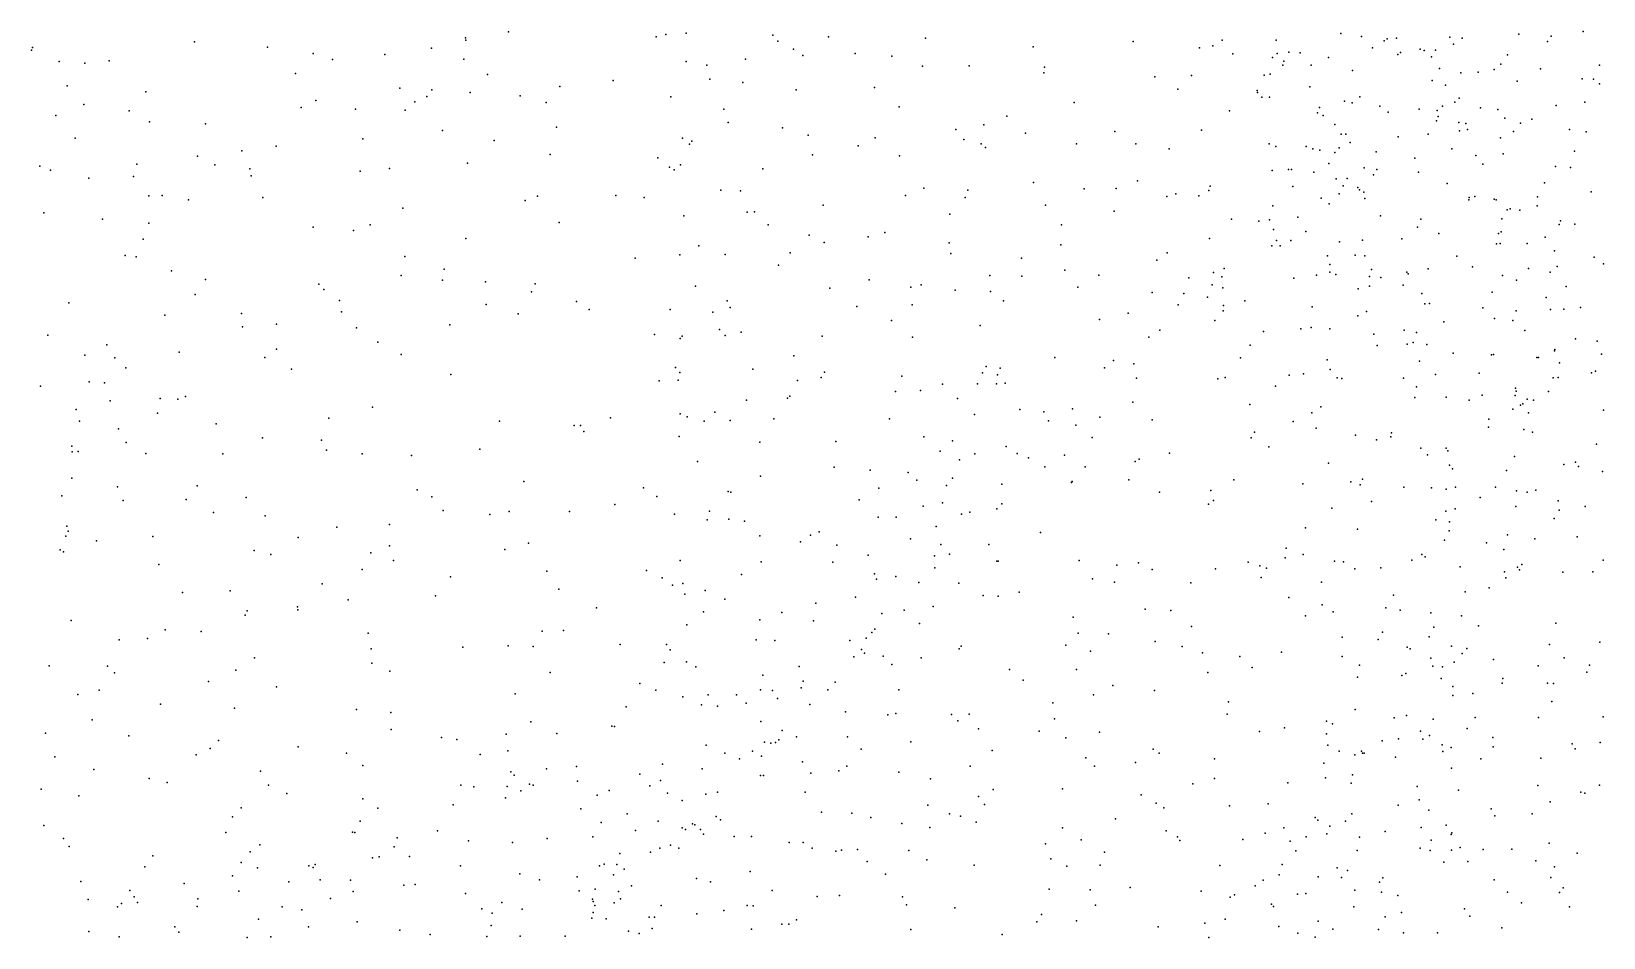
# Model space of a CAD drawing. Header units: metres. Extents: x -25 to 25, y -27.8 to 27.8.
# Drawn here: x -1.321 to 0.057, y -3.97 to -3.175 of the extents above; entities that cross this region are included whole.
import ezdxf

# ---------------------------------------------------------------- set-up
doc = ezdxf.new("R2010")
doc.units = ezdxf.units.M

msp = doc.modelspace()

# ---------------------------------------------------------------- linework, layer by layer
for p in [(-0.9403, -3.1805, 6.2771), (-0.9399, -3.1826, 14.2068), (-0.9027, -3.1754, 6.1605), (-0.7732, -3.1796, 23.3405), (-0.7647, -3.1778, 14.0589), (-0.7469, -3.1764, -4.7669), (-0.6709, -3.1782, -4.4331), (-0.622, -3.1797, 5.766), (-0.537, -3.181, -4.3302), (-0.277, -3.1826, 5.537), (-0.2297, -3.1828, 1.5648), (-0.1731, -3.1767, 5.4235), (-0.1549, -3.1794, 13.4166), (-0.135, -3.1832, -9.487), (-0.1323, -3.1815, -10.5346), (-0.1243, -3.1808, -9.6153), (-0.0774, -3.1799, 26.0263), (-0.0667, -3.1808, 12.9671), (-0.0169, -3.1775, -1.0235), (0.0113, -3.1791, -10.2107), (0.0393, -3.175, -10.1376), (-1.3208, -3.1913, -11.3524), (-1.3198, -3.1891, 15.222), (-1.1778, -3.184, 6.7157), (-1.1139, -3.1888, 6.6794), (-1.0738, -3.1944, 6.5963), (-1.0109, -3.1951, 6.4723), (-0.97, -3.1897, 16.2287), (-0.6666, -3.1835, -5.3926), (-0.6527, -3.1907, -11.1345), (-0.6447, -3.1962, 23.1742), (-0.5988, -3.1943, -5.5059), (-0.5666, -3.1966, -11.0486), (-0.4426, -3.1886, -10.9313), (-0.355, -3.1837, 5.6021), (-0.2969, -3.1895, 2.1415), (-0.2852, -3.1875, 2.0331), (-0.2678, -3.1947, 1.9586), (-0.2289, -3.1945, -4.2832), (-0.2187, -3.1931, 5.4789), (-0.2087, -3.1939, -10.6058), (-0.1452, -3.1893, 0.5439), (-0.123, -3.1951, 5.3649), (-0.1207, -3.1936, 0.2383), (-0.1035, -3.1906, -9.3871), (-0.0999, -3.1916, -0.3017), (-0.0901, -3.1914, 2.3878), (-0.0742, -3.1861, -10.402), (-0.0268, -3.1955, 12.8158), (0.0083, -3.1838, -9.2748), (-1.2964, -3.2015, -17.2472), (-1.2739, -3.2027, 14.8382), (-1.2528, -3.2007, 14.7193), (-1.0569, -3.1997, 26.33), (-0.9417, -3.1994, 23.4328), (-0.747, -3.2014, -4.964), (-0.7287, -3.2045, 23.2721), (-0.6949, -3.1994, 5.7999), (-0.5397, -3.2054, -5.6225), (-0.4987, -3.2053, 5.7016), (-0.4327, -3.2063, 26.1642), (-0.2329, -3.1979, 0.9501), (-0.2237, -3.2046, 13.5972), (-0.2229, -3.2011, 1.704), (-0.199, -3.2046, -5.892), (-0.1837, -3.198, 26.1006), (-0.1629, -3.2094, 0.6609), (-0.0935, -3.1973, -9.787), (-0.0865, -3.2074, -5.7864), (-0.0526, -3.2107, -9.991), (-0.0387, -3.2085, 16.3024), (-0.0327, -3.2037, -10.1422), (0.0021, -3.2078, 12.7199), (0.0537, -3.2045, -1.4261), (-1.2896, -3.2226, 15.0303), (-1.0893, -3.2118, 14.3651), (-0.9211, -3.2127, 6.0795), (-0.8575, -3.2233, 14.1323), (-0.8108, -3.2179, 5.9032), (-0.726, -3.2168, -4.6175), (-0.6971, -3.2197, -5.2743), (-0.5819, -3.2241, -4.3888), (-0.4333, -3.2112, -4.2957), (-0.336, -3.2147, -4.2977), (-0.3038, -3.2136, -10.7356), (-0.2403, -3.2135, 1.2777), (-0.2349, -3.2126, 1.8253), (-0.2003, -3.2237, 0.8139), (-0.0928, -3.218, -0.1535), (-0.0813, -3.2221, -10.3135), (-0.0677, -3.2112, 5.2655), (-0.0183, -3.2185, 5.1835), (0.0385, -3.2165, -1.352), (0.0486, -3.2169, 2.4091), (0.0537, -3.2209, -26.3617), (-1.2206, -3.2279, 14.5845), (-1.0714, -3.2356, -11.3129), (-0.9978, -3.2248, 6.3069), (-0.9848, -3.2367, 26.296), (-0.9742, -3.2322, 6.1853), (-0.9698, -3.2262, -11.2935), (-0.9362, -3.2287, -20.6113), (-0.8925, -3.2315, -11.2672), (-0.8695, -3.2373, 16.2744), (-0.7602, -3.2325, 5.8262), (-0.6504, -3.2263, 26.1865), (-0.4068, -3.2373, 16.3053), (-0.3159, -3.2257, 22.7623), (-0.2464, -3.2269, 2.2243), (-0.246, -3.2287, 1.1418), (-0.2422, -3.2328, 1.0393), (-0.2354, -3.2328, 1.9002), (-0.1698, -3.2361, 2.3201), (-0.1632, -3.2376, -9.7166), (-0.1564, -3.2323, 13.3454), (-0.0732, -3.2369, -0.3814), (-0.0694, -3.2334, -0.5415), (0.0409, -3.2371, -5.7352), (-1.2995, -3.2488, 15.1158), (-1.2749, -3.239, 14.934), (-1.2351, -3.2446, 16.0936), (-1.0844, -3.2416, 6.4869), (-1.0367, -3.2432, 6.3812), (-0.9931, -3.2441, 14.2666), (-0.7138, -3.2432, -11.1461), (-0.5601, -3.2411, 26.1759), (-0.4659, -3.2494, -10.8991), (-0.2706, -3.2447, -4.3195), (-0.1934, -3.2464, 1.5973), (-0.1918, -3.2417, 1.5084), (-0.1884, -3.2488, 13.4563), (-0.1389, -3.2406, 16.3222), (-0.1315, -3.2457, -9.8314), (-0.1043, -3.2433, 5.3162), (-0.0887, -3.2443, -10.1825), (-0.0878, -3.2495, 0.0538), (-0.0838, -3.2406, -0.0595), (-0.0507, -3.2421, -0.7753), (-0.0354, -3.2436, -0.9348), (-0.0291, -3.251, -5.7859), (-0.0055, -3.2519, -1.0797), (0.0159, -3.2401, -1.2152), (-1.2173, -3.2543, 6.6229), (-1.1681, -3.2559, 6.5612), (-0.9604, -3.2618, 6.0268), (-0.8604, -3.2591, 23.3546), (-0.7101, -3.2548, -5.2128), (-0.6623, -3.2595, -4.4625), (-0.5106, -3.2609, -10.9532), (-0.4859, -3.257, -5.7776), (-0.4495, -3.2642, -5.8888), (-0.3711, -3.2627, 5.5898), (-0.2952, -3.2616, 5.5295), (-0.1782, -3.2566, -15.9602), (-0.1727, -3.2652, -9.4398), (-0.1687, -3.265, -9.5803), (-0.0963, -3.265, 26.0405), (-0.089, -3.2535, 0.1345), (-0.0697, -3.2548, 22.6404), (-0.069, -3.2621, 12.8876), (-0.0635, -3.2557, -0.6406), (-0.0621, -3.2611, -0.4759), (-0.0216, -3.2629, 2.3831), (-0.0156, -3.2555, -1.0032), (0.0274, -3.261, -1.2864), (0.0422, -3.2631, 5.1014), (-1.2825, -3.2685, 26.4215), (-1.1365, -3.2798, 23.4466), (-1.1064, -3.2757, -25.4307), (-1.0302, -3.2691, 6.2394), (-0.9153, -3.2708, 5.9503), (-0.75, -3.2687, -4.8241), (-0.744, -3.2739, -4.7018), (-0.742, -3.2712, -4.9984), (-0.6399, -3.2661, -11.073), (-0.5961, -3.2753, 5.7219), (-0.5811, -3.2684, -11.0154), (-0.5035, -3.2697, -4.3617), (-0.4882, -3.2735, 16.326), (-0.4845, -3.2767, 22.9312), (-0.4048, -3.2735, -10.7973), (-0.3527, -3.2737, -10.7316), (-0.3234, -3.2781, -5.9527), (-0.2358, -3.2737, -10.5243), (-0.23, -3.2758, 13.5503), (-0.2035, -3.2759, 1.3103), (-0.1975, -3.278, -9.6687), (-0.1913, -3.2792, -9.7672), (-0.1746, -3.2772, 22.6717), (-0.1649, -3.2725, -5.9319), (-0.1226, -3.2673, -9.371), (-0.0757, -3.2781, -9.3018), (-0.0329, -3.2682, -9.247), (-1.3134, -3.2931, 16.0208), (-1.2285, -3.2913, 23.4555), (-1.1753, -3.2844, -20.2355), (-1.1601, -3.2921, 14.5064), (-0.9387, -3.2905, -11.244), (-0.8662, -3.283, 5.8741), (-0.7717, -3.286, -11.1543), (-0.7517, -3.2919, -4.9256), (-0.636, -3.2833, -5.4467), (-0.56, -3.2841, 23.0132), (-0.1835, -3.2908, -9.5046), (-0.1782, -3.2811, -10.3697), (-0.1419, -3.2805, -9.9347), (-0.108, -3.2861, 0.4839), (-0.0546, -3.2839, -5.8492), (-0.0486, -3.2914, 5.2021), (-0.0306, -3.2823, 12.7739), (0.0151, -3.2934, 12.64), (0.0319, -3.28, -1.4248), (-1.3041, -3.2966, 6.6222), (-1.2704, -3.3038, -11.2947), (-1.2313, -3.3023, 14.6926), (-1.1294, -3.2954, 6.4197), (-1.1283, -3.3017, 16.2021), (-1.0326, -3.2976, 6.1402), (-1.0069, -3.2953, 16.2478), (-0.7616, -3.2939, 23.2462), (-0.7573, -3.2963, 5.7642), (-0.6798, -3.2954, 23.1705), (-0.3513, -3.3061, 16.3591), (-0.2331, -3.297, 1.1183), (-0.219, -3.2962, 0.9877), (-0.2162, -3.2962, 2.0752), (-0.1966, -3.2985, -5.9956), (-0.1772, -3.3044, 1.8406), (-0.1675, -3.3039, 16.3724), (-0.1526, -3.2945, 13.2276), (-0.1444, -3.3008, 5.3508), (-0.1413, -3.296, 2.2522), (-0.1048, -3.2983, -4.3555), (0.0284, -3.2942, -9.2191), (-1.2178, -3.3192, 6.4875), (-1.2063, -3.319, 14.5949), (-1.118, -3.3207, 6.3161), (-0.8773, -3.3194, -16.3677), (-0.8084, -3.3189, 26.2234), (-0.7838, -3.3207, 16.3143), (-0.7166, -3.3141, -5.1743), (-0.6992, -3.3149, -4.553), (-0.5547, -3.3189, -5.6155), (-0.5385, -3.3126, -4.4119), (-0.5023, -3.3207, 5.6587), (-0.5, -3.3142, 13.8505), (-0.4423, -3.3075, -16.0644), (-0.3981, -3.3131, -4.3711), (-0.3699, -3.3129, 22.812), (-0.3255, -3.3198, 13.6662), (-0.3175, -3.3173, 26.1307), (-0.2974, -3.3191, -10.5579), (-0.2887, -3.3144, -6.0228), (-0.2874, -3.3107, 22.7546), (-0.2151, -3.3111, 0.8918), (-0.1745, -3.3175, -4.3711), (-0.171, -3.3105, -10.1713), (-0.1581, -3.312, 1.6004), (-0.1566, -3.314, 1.6971), (-0.1529, -3.3159, 0.6798), (-0.0798, -3.3083, 2.316), (-0.0604, -3.3206, 0.2283), (-0.0555, -3.3199, 0.1459), (-0.0007, -3.3202, -1.1242), (0.0056, -3.3078, -1.1967), (0.0463, -3.3157, 16.4069), (-1.3099, -3.3341, 15.1155), (-1.183, -3.3227, -11.2778), (-0.9952, -3.3299, 23.3611), (-0.8879, -3.3232, -11.2033), (-0.6934, -3.3334, -11.0749), (-0.6871, -3.3332, -5.3297), (-0.6269, -3.3275, -11.0204), (-0.4318, -3.3273, 5.6129), (-0.3717, -3.3327, 5.564), (-0.2326, -3.3279, 5.4485), (-0.1903, -3.3213, 1.9943), (-0.1833, -3.3263, -10.0848), (-0.1521, -3.3216, 1.487), (-0.0609, -3.3227, 16.3992), (-0.0385, -3.3221, -0.8229), (-0.0367, -3.3227, -0.3283), (-0.0271, -3.3316, -0.2127), (-0.0246, -3.3306, 22.6368), (-0.0162, -3.3319, -0.9653), (-0.0008, -3.3279, -5.8663), (-1.2586, -3.3396, 14.8399), (-1.2179, -3.3433, 26.3877), (-1.0737, -3.3468, 6.0906), (-1.0239, -3.3447, 14.3152), (-0.8582, -3.3425, 23.2946), (-0.7488, -3.3368, -4.7351), (-0.6751, -3.3445, -16.1988), (-0.5157, -3.3353, -5.7271), (-0.4178, -3.3446, 13.7638), (-0.2689, -3.3396, -10.4119), (-0.245, -3.3414, -9.6671), (-0.2354, -3.3401, -9.7849), (-0.2319, -3.3487, -10.2722), (-0.2106, -3.338, -9.9142), (-0.1382, -3.3368, 13.0795), (-0.1058, -3.3467, 22.6617), (-0.1029, -3.3396, 12.9302), (-0.0318, -3.3394, -4.3827), (0.0185, -3.3442, -1.4564), (0.0196, -3.3411, 5.1046), (0.0322, -3.3439, -1.5304), (-1.2228, -3.3573, 6.4116), (-1.0384, -3.3497, 5.9938), (-0.94, -3.3565, 14.2267), (-0.6391, -3.3537, -5.4464), (-0.6259, -3.36, 13.9539), (-0.5874, -3.3551, -5.5483), (-0.5728, -3.3513, 5.678), (-0.5164, -3.3603, -10.8596), (-0.4185, -3.3621, 16.3879), (-0.2882, -3.3565, -4.4017), (-0.2295, -3.3584, -10.1324), (-0.2169, -3.3583, -6.1113), (-0.2036, -3.3505, -9.4371), (-0.1743, -3.3596, 2.1371), (-0.154, -3.358, 1.3743), (-0.1196, -3.357, 0.5895), (-0.0872, -3.3523, -9.2788), (-0.0366, -3.3614, -0.6289), (-0.0349, -3.3523, -0.7023), (-0.0334, -3.361, -5.9355), (-0.0324, -3.3508, -0.4839), (-0.0097, -3.361, 0.0184), (0.0062, -3.3554, 2.3654), (-1.2385, -3.3715, -11.2591), (-1.2291, -3.3726, 23.4224), (-0.9936, -3.3723, 5.9057), (-0.7916, -3.3739, 5.737), (-0.7524, -3.371, -4.9115), (-0.7358, -3.3629, -4.6665), (-0.7127, -3.3706, -25.1583), (-0.6558, -3.3692, 23.1213), (-0.515, -3.3697, 26.1672), (-0.453, -3.3738, -5.9621), (-0.3342, -3.3757, -6.0717), (-0.3251, -3.3691, -10.5167), (-0.2336, -3.363, -10.0513), (-0.2263, -3.3629, -9.5427), (-0.1848, -3.3719, 13.2887), (-0.1603, -3.3712, 2.0452), (-0.1521, -3.3719, 16.4225), (-0.0714, -3.372, 0.4097), (0.0143, -3.3673, -1.3785), (0.049, -3.3731, -9.1932), (-1.1981, -3.3851, 6.2913), (-0.9966, -3.389, -11.1985), (-0.959, -3.3834, 5.8117), (-0.6659, -3.3799, 5.705), (-0.4806, -3.3892, 22.9279), (-0.4527, -3.3897, -4.4282), (-0.4149, -3.3845, -10.6662), (-0.385, -3.3887, -10.5993), (-0.2847, -3.3864, 5.4745), (-0.2753, -3.383, 16.4133), (-0.1942, -3.3887, -24.893), (-0.1827, -3.3793, 26.0854), (-0.1826, -3.3861, 0.7786), (-0.1774, -3.3882, 1.2139), (-0.1478, -3.3899, 5.3162), (-0.1461, -3.3837, 1.9678), (-0.1151, -3.3861, -6.047), (-0.1141, -3.3877, 1.7329), (-0.0964, -3.3832, 26.0295), (-0.0575, -3.3815, 12.7853), (-0.0314, -3.3892, 0.2479), (-0.0084, -3.383, 16.4516), (0.0105, -3.3861, -0.2653), (0.0165, -3.3811, 12.6078), (0.0572, -3.3788, -24.6807), (-1.1682, -3.3926, -16.9465), (-1.069, -3.3968, 5.9352), (-1.0646, -3.4013, -11.2177), (-0.9606, -3.3932, -20.3916), (-0.9228, -3.3946, 23.2812), (-0.8825, -3.4035, 26.2596), (-0.8791, -3.3965, 5.7478), (-0.7387, -3.3985, -5.0293), (-0.6208, -3.4002, 26.182), (-0.5866, -3.393, 16.385), (-0.55, -3.3992, -5.6508), (-0.5408, -3.3971, 22.9883), (-0.5111, -3.4018, -5.759), (-0.4802, -3.4031, -5.8826), (-0.4036, -3.3993, -6.032), (-0.3063, -3.3911, -10.3514), (-0.2857, -3.3971, -6.1612), (-0.2774, -3.3903, -10.1921), (-0.2764, -3.3998, -9.9174), (-0.2142, -3.3915, 0.9075), (-0.1578, -3.4007, 13.1308), (-0.148, -3.3983, -9.337), (-0.1379, -3.3909, 0.6626), (-0.1185, -3.3976, 1.4478), (-0.0404, -3.4037, 0.3167), (-0.0189, -3.3931, -0.5599), (0.0244, -3.3986, -0.0967), (-1.2881, -3.4129, 15.0584), (-1.1773, -3.4058, 6.201), (-1.0509, -3.4109, 16.2545), (-0.9223, -3.4144, -11.1548), (-0.8431, -3.4118, -11.1176), (-0.711, -3.4114, 14.0238), (-0.7083, -3.417, -4.6257), (-0.5972, -3.4162, -10.9222), (-0.5487, -3.4148, 5.6382), (-0.4687, -3.4112, 5.6068), (-0.3384, -3.4041, -10.4329), (-0.3156, -3.4147, -10.2764), (-0.3107, -3.4047, 22.783), (-0.2898, -3.4082, -10.0763), (-0.2758, -3.4155, -9.6745), (-0.2572, -3.4114, -4.4412), (-0.1981, -3.4165, -6.1861), (-0.102, -3.4048, 2.21), (-0.0995, -3.4138, 1.5426), (-0.0953, -3.4137, 0.5414), (-0.0484, -3.4173, 5.1555), (0.0069, -3.4083, -1.2015), (0.0371, -3.417, -0.0063), (-1.204, -3.4239, 14.7256), (-1.1368, -3.4225, -20.6826), (-1.0491, -3.4208, 5.8297), (-0.8941, -3.4227, 14.2007), (-0.8319, -3.4188, 23.2308), (-0.7609, -3.419, -11.0593), (-0.7235, -3.4213, -5.1348), (-0.567, -3.4284, -10.8575), (-0.3845, -3.4277, 22.8354), (-0.3595, -3.4222, -6.1338), (-0.2834, -3.4284, -6.2323), (-0.2762, -3.42, 26.1113), (-0.158, -3.4243, -4.4424), (-0.1506, -3.4205, 22.6862), (-0.0827, -3.4298, 16.4677), (-0.0383, -3.4267, -4.4393), (-0.0222, -3.4284, -0.7981), (-0.0194, -3.4199, -0.6845), (0.0109, -3.4189, -1.2875), (0.0224, -3.4187, -1.5948), (-1.3064, -3.4415, 6.3557), (-1.1357, -3.4341, 5.9557), (-1.106, -3.4316, 5.8827), (-1.036, -3.4349, 23.294), (-0.9541, -3.4323, 5.7509), (-0.7747, -3.4408, 5.6925), (-0.752, -3.4442, -4.8333), (-0.7505, -3.4423, -4.7613), (-0.7177, -3.4364, 23.1422), (-0.7126, -3.4417, -5.2137), (-0.6988, -3.4387, -11.0018), (-0.6278, -3.4424, 23.0623), (-0.5486, -3.4431, 13.8766), (-0.4892, -3.4329, -10.7268), (-0.3412, -3.4431, -4.454), (-0.3316, -3.4369, -10.1876), (-0.2409, -3.4383, -9.4395), (-0.2082, -3.4358, 1.017), (-0.1989, -3.4347, 5.3562), (-0.1825, -3.4357, 1.1534), (-0.1441, -3.4405, 13.036), (-0.1176, -3.4369, 1.9164), (-0.1067, -3.4389, 12.8742), (-0.0118, -3.4373, -1.0045), (0.0326, -3.4445, 0.1283), (-1.274, -3.459, 16.0949), (-1.2548, -3.4499, 6.2539), (-1.1912, -3.4562, 6.0178), (-1.1059, -3.4536, 14.5209), (-1.0173, -3.4474, -11.163), (-0.9966, -3.4584, 14.3248), (-0.2525, -3.4502, 13.5035), (-0.1412, -3.4503, 1.2727), (-0.115, -3.4494, 0.6267), (-0.1097, -3.4479, 5.2136), (-0.0975, -3.4497, 1.7615), (-0.0746, -3.4572, -6.1204), (-0.0409, -3.4586, 0.4215), (-0.0392, -3.4583, 22.6566), (0.0142, -3.4552, 5.0744), (0.0147, -3.454, -0.54), (0.0518, -3.4466, -9.1646), (0.0554, -3.4581, 0.0505), (-1.2476, -3.4612, -11.2018), (-1.2381, -3.4701, 26.3853), (-1.1163, -3.461, 16.2311), (-1.0928, -3.4712, 5.774), (-0.7561, -3.4696, 26.2053), (-0.6883, -3.4712, -5.3678), (-0.6524, -3.4595, 13.9841), (-0.4839, -3.4688, -5.9577), (-0.4717, -3.4704, -6.0274), (-0.4237, -3.461, 13.7516), (-0.3801, -3.4701, 16.4493), (-0.3722, -3.4636, -10.3036), (-0.3544, -3.4664, -10.1046), (-0.2609, -3.4613, -9.5064), (-0.1849, -3.463, -9.3514), (-0.1824, -3.4716, 5.2964), (-0.1041, -3.4641, 1.8365), (-0.0011, -3.461, 2.32), (0.0004, -3.461, -1.3585), (0.0187, -3.4656, 25.9451), (-1.313, -3.486, 6.277), (-1.2702, -3.4823, 6.184), (-1.2568, -3.4833, 15.0185), (-0.9532, -3.4758, 26.2851), (-0.7706, -3.4813, 16.3632), (-0.754, -3.4809, -4.893), (-0.7524, -3.4741, -4.9647), (-0.6492, -3.4811, 26.1809), (-0.6284, -3.4785, -5.53), (-0.6256, -3.4739, 5.6232), (-0.5579, -3.4773, -5.6955), (-0.5222, -3.4844, -5.804), (-0.4914, -3.4842, 16.4371), (-0.487, -3.4744, -4.4819), (-0.4747, -3.484, 22.921), (-0.474, -3.4763, -10.6023), (-0.4672, -3.4834, -6.1104), (-0.3521, -3.4792, 13.6365), (-0.2807, -3.4798, -4.4664), (-0.2743, -3.4785, 16.4669), (-0.2304, -3.486, 26.0777), (-0.2183, -3.4765, 13.3738), (-0.2058, -3.4754, 22.7229), (-0.1761, -3.4789, -6.2604), (-0.1722, -3.4794, 13.1609), (-0.1182, -3.4791, 2.0836), (-0.0899, -3.476, 1.6053), (-0.0516, -3.4746, 12.7337), (0.0132, -3.4788, -16.0912), (0.0174, -3.4785, -1.7235), (0.0466, -3.4743, 22.6331), (0.0503, -3.473, -0.4289), (-1.2517, -3.4991, 6.0271), (-1.208, -3.497, 5.9261), (-1.1924, -3.4975, 23.3247), (-1.1859, -3.4951, 5.8558), (-0.6941, -3.4984, -4.6267), (-0.6581, -3.4966, 16.4093), (-0.656, -3.4948, -10.8934), (-0.5634, -3.4908, 5.5832), (-0.5414, -3.4898, -10.7117), (-0.5089, -3.4969, -5.8818), (-0.3552, -3.5, -9.865), (-0.108, -3.4961, 2.1554), (-0.1067, -3.4866, -9.2326), (-0.0808, -3.4959, -6.1894), (-0.0604, -3.4984, 2.2267), (-0.0492, -3.4941, 5.1099), (-0.0202, -3.4944, -1.5159), (-0.0198, -3.488, -0.8916), (-0.0192, -3.4904, 16.5242), (-0.0097, -3.4974, -1.0777), (-0.0042, -3.4985, 12.6143), (0.0089, -3.4907, 0.3072), (-1.2815, -3.5065, 6.0984), (-1.2103, -3.5097, 5.714), (-1.0218, -3.5044, 5.7011), (-0.8133, -3.514, 23.1518), (-0.752, -3.5105, 14.0734), (-0.7461, -3.5129, -5.0461), (-0.7218, -3.509, -4.6983), (-0.4942, -3.5111, -25.0483), (-0.4545, -3.5067, -6.2641), (-0.4334, -3.5085, 26.1305), (-0.4082, -3.5059, -10.2019), (-0.3842, -3.5133, -9.9375), (-0.2527, -3.5023, 5.3581), (-0.1984, -3.5096, 0.8804), (-0.1905, -3.5042, 13.2432), (-0.0221, -3.5062, -1.5897), (-0.0156, -3.5027, -6.1358), (-0.0134, -3.5016, -1.149), (-0.0084, -3.5096, -1.2711), (0.0573, -3.5071, -6.0872), (-1.2787, -3.5167, 23.3578), (-1.2444, -3.5235, 5.8018), (-1.1588, -3.5192, 5.6674), (-1.06, -3.5143, 26.3237), (-0.9104, -3.5169, 14.2509), (-0.8451, -3.5205, 5.6227), (-0.8395, -3.5205, 14.1643), (-0.8367, -3.5259, -11.0063), (-0.7312, -3.5169, -5.1447), (-0.7083, -3.5163, -5.2921), (-0.6701, -3.5148, -5.4756), (-0.5686, -3.5147, 26.1546), (-0.4292, -3.5166, -4.4884), (-0.4053, -3.5202, 5.4704), (-0.3383, -3.5156, -6.3235), (-0.2487, -3.5264, -9.4015), (-0.2148, -3.5171, -4.4767), (-0.1946, -3.5229, 1.0429), (-0.1286, -3.527, 12.9059), (-0.0436, -3.522, -9.1838), (-0.0434, -3.5151, 0.4797), (-0.0125, -3.5241, 5.0578), (-0.0051, -3.5265, 2.2936), (-1.2853, -3.5386, 5.9324), (-1.2377, -3.5356, -11.141), (-1.1182, -3.5313, 14.6281), (-1.0664, -3.5336, 23.2381), (-0.9278, -3.5413, 5.6214), (-0.753, -3.5303, 5.6067), (-0.6824, -3.5353, 5.5957), (-0.6156, -3.5345, -5.6052), (-0.5384, -3.5305, -4.539), (-0.5135, -3.534, -10.5654), (-0.4665, -3.5391, -6.3712), (-0.391, -3.5312, -6.374), (-0.2516, -3.5313, 13.4627), (-0.2362, -3.5392, 5.2983), (-0.1602, -3.5291, -6.3178), (-0.1417, -3.5332, 1.2317), (-0.1293, -3.5304, -4.4754), (-0.103, -3.5406, 1.3835), (-0.0808, -3.5406, 1.5301), (0.051, -3.5371, 12.5044), (-1.2851, -3.5438, 5.7274), (-1.2798, -3.5433, 5.6371), (-1.2204, -3.5451, 14.9514), (-1.153, -3.5455, 14.7413), (-1.0623, -3.5422, -11.105), (-1.0308, -3.5455, 5.6038), (-0.9876, -3.5469, -16.4491), (-0.7368, -3.5523, 23.0597), (-0.5242, -3.5432, 5.5237), (-0.5074, -3.5506, -5.9728), (-0.4938, -3.5456, -6.0508), (-0.4568, -3.5451, -10.2595), (-0.4467, -3.549, -10.1403), (-0.4153, -3.5466, -6.4493), (-0.3532, -3.5523, 5.4015), (-0.3498, -3.5501, 22.8097), (-0.3232, -3.5449, -6.4162), (-0.1839, -3.5536, 5.216), (-0.0969, -3.5463, 1.963), (-0.0791, -3.5428, 25.9645), (-0.0777, -3.5553, 1.6132), (-0.0209, -3.5478, -1.387), (0.0225, -3.5548, -0.7048), (0.0326, -3.5529, -4.4662), (-1.2855, -3.5668, 5.5555), (-0.6818, -3.565, 14.017), (-0.6171, -3.5571, 5.5501), (-0.5856, -3.5597, 22.9859), (-0.5524, -3.5618, -5.7913), (-0.5447, -3.5685, 13.8738), (-0.5134, -3.5668, 22.9335), (-0.4324, -3.5569, -9.9988), (-0.397, -3.5568, 13.6883), (-0.3587, -3.5682, -9.7564), (-0.2668, -3.5684, -6.4555), (-0.1539, -3.5676, 13.0145), (-0.0752, -3.5585, 0.5863), (-0.0277, -3.56, 16.5812), (0.0353, -3.5566, -1.8668), (0.0563, -3.5609, -6.1914), (-1.2942, -3.5824, 5.4783), (-1.2455, -3.5743, 15.0424), (-1.1754, -3.5735, 5.5056), (-0.9827, -3.5771, 5.5455), (-0.8893, -3.5697, 23.1386), (-0.7844, -3.5752, 16.3882), (-0.7727, -3.583, -10.8879), (-0.71, -3.5784, -4.6997), (-0.7078, -3.5791, -5.3406), (-0.5779, -3.5756, -4.5896), (-0.5186, -3.5733, -10.4287), (-0.4703, -3.572, -4.5253), (-0.4091, -3.5705, -9.8584), (-0.4086, -3.5697, 16.4911), (-0.3319, -3.5792, -6.4829), (-0.2869, -3.5776, 26.0626), (-0.2064, -3.5719, 13.2929), (-0.1642, -3.5701, -6.3821), (-0.156, -3.5727, 1.1702), (-0.1178, -3.5747, 22.6975), (-0.0934, -3.5752, 5.0998), (-0.0806, -3.5765, 12.7652), (-0.0724, -3.5747, -4.4877), (-0.0374, -3.5748, -1.4852), (-0.019, -3.578, -0.9957), (-0.0097, -3.5791, -0.9165), (-0.0022, -3.5773, -0.8306), (-1.2405, -3.5865, 16.1153), (-1.1851, -3.5854, 23.2557), (-1.1611, -3.5968, 14.822), (-1.1325, -3.5837, 26.3406), (-0.9697, -3.5831, 23.1594), (-0.9598, -3.5952, 14.3447), (-0.9019, -3.5961, 5.5416), (-0.8492, -3.5959, 26.2162), (-0.8094, -3.5898, 5.5469), (-0.7263, -3.5958, -5.2304), (-0.5951, -3.5859, -10.6209), (-0.5391, -3.5914, 16.4748), (-0.5222, -3.5885, -10.3597), (-0.4981, -3.5966, -6.2337), (-0.4746, -3.5938, -10.0493), (-0.4702, -3.5894, -6.4893), (-0.2891, -3.5896, -4.51), (-0.2845, -3.5865, -9.4725), (-0.1808, -3.5932, 13.1677), (-0.1461, -3.5874, 0.7767), (-0.081, -3.5956, -9.1879), (-0.0728, -3.5938, 1.7481), (-0.0509, -3.5837, 2.21), (-0.0197, -3.5917, -1.1121), (0.0175, -3.5868, -9.1359), (0.0184, -3.5948, -1.9276), (0.0412, -3.5917, 4.9752), (-1.2899, -3.609, 5.3777), (-1.1158, -3.5999, 16.2258), (-1.0532, -3.6097, 23.1748), (-1.0068, -3.6074, -11.021), (-0.919, -3.5987, -25.3673), (-0.7571, -3.5983, -4.9182), (-0.7284, -3.6034, -4.7845), (-0.7095, -3.6027, 5.5361), (-0.6957, -3.6045, -10.7747), (-0.5787, -3.6011, 26.1423), (-0.5629, -3.6009, -10.5085), (-0.5276, -3.6092, -10.2684), (-0.5055, -3.5984, -6.1315), (-0.2039, -3.6103, -9.2921), (-0.0896, -3.6032, 0.6601), (-0.0778, -3.605, 1.86), (0.0141, -3.6023, 0.4545), (-1.2907, -3.6177, -11.086), (-1.2885, -3.6134, 16.0368), (-1.2637, -3.6218, 26.3752), (-1.2144, -3.6179, 5.3983), (-1.0871, -3.6187, -20.4258), (-0.8851, -3.6237, 16.3639), (-0.6822, -3.6173, 26.1649), (-0.6466, -3.6226, -5.6152), (-0.638, -3.6169, 16.4653), (-0.6304, -3.6139, 5.5087), (-0.5503, -3.62, -5.8862), (-0.4363, -3.6145, 5.4203), (-0.1584, -3.6114, -9.2333), (-0.0821, -3.6213, 16.6191), (-0.078, -3.6131, 2.0924), (-0.0452, -3.6236, -1.7949), (-0.027, -3.6164, 22.6697), (-0.0029, -3.62, 12.5964), (0.0343, -3.6183, -0.7529), (-1.2957, -3.6297, -20.6268), (-1.2927, -3.6315, 15.2033), (-1.1257, -3.6301, -11.0509), (-1.1109, -3.6336, 14.7297), (-1.0233, -3.6324, 16.2807), (-1.0069, -3.626, 14.4343), (-0.9058, -3.6294, -10.948), (-0.6148, -3.6256, 13.9627), (-0.5874, -3.6343, -10.4423), (-0.5292, -3.6348, -6.0495), (-0.5235, -3.6251, -10.1468), (-0.5159, -3.6335, -6.4157), (-0.4816, -3.625, -9.9604), (-0.2218, -3.6367, -4.5265), (-0.2208, -3.6282, 13.3545), (-0.2059, -3.6337, 16.5943), (-0.1021, -3.6336, 1.3238), (-0.0992, -3.6359, -6.4018), (-0.03, -3.6293, -6.3425), (-1.2092, -3.6424, -11.0508), (-1.0309, -3.6468, 26.3), (-1.0035, -3.6391, 5.4642), (-0.869, -3.6484, -10.8893), (-0.7817, -3.6477, -16.2528), (-0.752, -3.6391, -5.0514), (-0.6983, -3.6513, -10.6809), (-0.6812, -3.6401, -5.5397), (-0.6182, -3.6406, -5.7124), (-0.5818, -3.6508, -10.3143), (-0.529, -3.6454, -6.2892), (-0.4746, -3.6397, -9.8917), (-0.4734, -3.6396, 26.1069), (-0.4023, -3.6391, -9.7306), (-0.3693, -3.6431, -9.6551), (-0.3505, -3.641, 5.3085), (-0.3384, -3.6469, -4.5465), (-0.283, -3.6464, -9.4052), (-0.2541, -3.6406, -6.5038), (-0.2439, -3.6438, 22.7685), (-0.2383, -3.6456, 5.1841), (-0.1785, -3.6395, 0.9901), (-0.1707, -3.6401, 0.8469), (-0.1607, -3.6462, 1.1364), (-0.138, -3.6453, -4.5195), (-0.1107, -3.6386, 5.0721), (-0.0683, -3.6445, 1.6005), (-0.0294, -3.6488, 4.9912), (-0.0182, -3.6448, -1.965), (-0.0165, -3.6472, -1.0217), (-0.0143, -3.6425, 25.914), (0.0217, -3.6493, 16.6574), (0.0478, -3.6489, 4.9348), (0.0571, -3.6386, -4.4867), (-1.1466, -3.6655, 23.1794), (-1.0661, -3.6595, 14.5879), (-0.9535, -3.6532, 26.2573), (-0.8584, -3.664, 23.0512), (-0.7679, -3.6541, 5.4815), (-0.759, -3.6605, -10.7577), (-0.7497, -3.6593, 23.0154), (-0.7303, -3.6653, -5.313), (-0.58, -3.6555, 22.9517), (-0.5632, -3.6529, -10.1988), (-0.5429, -3.6583, -6.1413), (-0.5079, -3.6588, -6.5079), (-0.3906, -3.6552, 16.5636), (-0.3715, -3.6579, 13.6588), (-0.3045, -3.6585, 26.0302), (-0.2428, -3.654, 13.4335), (-0.1899, -3.6579, -6.4817), (-0.043, -3.6629, -1.3202), (-0.0285, -3.6541, 0.5479), (-1.1883, -3.6672, 5.3466), (-1.0432, -3.6734, -10.9704), (-0.9665, -3.67, 23.0882), (-0.7481, -3.6686, -5.1986), (-0.713, -3.673, -5.447), (-0.6332, -3.6764, 5.4396), (-0.5984, -3.6713, -5.8386), (-0.5303, -3.6792, -4.6179), (-0.4866, -3.6696, -6.5745), (-0.4735, -3.6702, 16.5631), (-0.4551, -3.6668, 13.7854), (-0.2185, -3.6714, -9.2598), (-0.1893, -3.6779, 13.2506), (-0.1268, -3.6693, 0.762), (-0.0641, -3.6665, 2.1613), (-1.286, -3.6917, 5.2566), (-1.1335, -3.6869, -16.6733), (-1.1317, -3.6832, 26.3182), (-1.0875, -3.6797, 16.2381), (-1.0873, -3.6823, 5.3794), (-0.8255, -3.6806, 14.2185), (-0.7316, -3.6839, -4.8081), (-0.6822, -3.6911, -10.5544), (-0.663, -3.6846, -5.6812), (-0.6352, -3.6918, -10.3593), (-0.5754, -3.6856, -10.1051), (-0.5559, -3.6826, -6.457), (-0.4076, -3.6888, 5.2956), (-0.3446, -3.6816, -6.5689), (-0.322, -3.6828, 5.2172), (-0.204, -3.6876, 5.1005), (-0.1796, -3.684, 22.7245), (-0.1337, -3.6806, 25.943), (-0.1211, -3.6825, 12.8781), (-0.094, -3.6849, 1.4), (-0.0672, -3.6876, -9.1429), (-1.2035, -3.6997, 15.0396), (-1.172, -3.7014, 14.952), (-1.0255, -3.7027, 14.5266), (-0.8732, -3.7009, 14.2975), (-0.8545, -3.7003, -10.7997), (-0.7463, -3.6954, 14.1231), (-0.5841, -3.7022, -6.3947), (-0.5814, -3.6991, -6.0143), (-0.5422, -3.6943, -10.022), (-0.4033, -3.7028, -6.6243), (-0.3766, -3.7032, -9.5736), (-0.3038, -3.6969, 16.625), (-0.1717, -3.7063, -4.5469), (-0.1366, -3.7018, 1.2236), (-0.0955, -3.706, -1.6371), (-0.0914, -3.6975, 4.9958), (-0.0522, -3.6963, 16.6755), (0.0155, -3.6941, 2.2752), (-1.2439, -3.7087, -10.9884), (-1.219, -3.7075, 5.2723), (-1.023, -3.7164, 5.3554), (-0.9427, -3.715, 5.3898), (-0.9029, -3.7139, 16.3827), (-0.881, -3.7143, 26.1944), (-0.8047, -3.7126, -10.7245), (-0.764, -3.7126, -10.6499), (-0.7609, -3.7174, -4.9356), (-0.6855, -3.7085, 22.9534), (-0.6692, -3.7093, -10.4366), (-0.6035, -3.7092, 16.5358), (-0.5931, -3.7172, -4.6696), (-0.5905, -3.7203, -6.234), (-0.589, -3.7072, -6.3219), (-0.5076, -3.7165, 5.3296), (-0.5059, -3.7141, -6.6843), (-0.4141, -3.7134, 26.0472), (-0.3923, -3.7186, -4.5847), (-0.3359, -3.7099, -9.4404), (-0.3121, -3.7144, 5.1538), (-0.2942, -3.7201, -9.3469), (-0.2249, -3.7194, -6.5521), (-0.1403, -3.7082, 12.9941), (-0.115, -3.7149, 1.3025), (-0.1121, -3.7164, -6.4828), (-0.0761, -3.714, 1.8151), (-0.0665, -3.7206, 12.7435), (-0.0626, -3.7161, 0.6412), (0.0099, -3.7126, 4.9105), (0.054, -3.7105, -6.3967), (-1.3052, -3.7315, 15.3198), (-1.254, -3.7317, 23.18), (-1.1254, -3.7243, 5.2974), (-1.0224, -3.7289, 23.0623), (-0.7663, -3.7284, -5.1355), (-0.7465, -3.728, -5.3445), (-0.7385, -3.7324, -10.5389), (-0.6478, -3.7321, 14.0297), (-0.6, -3.7235, 5.3697), (-0.5743, -3.7228, 22.9004), (-0.5667, -3.7301, -6.5324), (-0.541, -3.7244, -6.5997), (-0.2616, -3.7233, -4.5682), (-0.2508, -3.7328, 5.0723), (-0.1719, -3.7231, 13.1792), (-0.1565, -3.7307, -9.1787), (-0.094, -3.7247, -4.5441), (-0.0924, -3.7317, -1.9451), (-0.084, -3.7322, -1.4999), (-0.0737, -3.7281, 1.6611), (-0.0392, -3.7257, 2.2024), (-0.0001, -3.7314, -0.8474), (0.0229, -3.7243, -0.7782), (0.045, -3.7309, 0.4729), (-1.2479, -3.7374, 15.1678), (-1.1656, -3.745, 23.1232), (-1.1416, -3.7352, -10.9363), (-1.0067, -3.7361, -10.8635), (-0.866, -3.7372, 22.9967), (-0.7876, -3.7469, 22.9597), (-0.6796, -3.7396, -10.3117), (-0.6443, -3.7447, -10.1536), (-0.6164, -3.7457, -6.1294), (-0.4635, -3.7347, 5.2738), (-0.4514, -3.7439, -6.717), (-0.4046, -3.7347, 16.6472), (-0.2897, -3.7372, -6.5942), (-0.1585, -3.7413, 16.6973), (-0.1195, -3.74, -1.8213), (-0.116, -3.7381, -1.7085), (-0.085, -3.7424, 1.4757), (-0.0316, -3.7467, -0.9936), (-0.0309, -3.7425, -2.1147), (0.0083, -3.7465, 22.6424), (0.0133, -3.7468, 12.5695), (0.0427, -3.7368, -2.1695), (-1.2802, -3.7564, -10.9398), (-1.2615, -3.7527, -16.9489), (-1.106, -3.7497, 14.8287), (-0.8969, -3.756, 5.3448), (-0.7736, -3.7528, 5.3578), (-0.7497, -3.7586, -10.437), (-0.7275, -3.7568, -4.8223), (-0.7028, -3.7568, 5.3532), (-0.6818, -3.7523, 26.1049), (-0.6712, -3.7529, -10.2308), (-0.6669, -3.7599, -5.8133), (-0.6461, -3.7508, -5.8946), (-0.6228, -3.7525, -6.0455), (-0.5604, -3.7524, 13.9223), (-0.3897, -3.7568, -25.0322), (-0.373, -3.7487, 13.6672), (-0.3363, -3.7529, 22.7787), (-0.0749, -3.7496, -1.4089), (-0.0748, -3.7575, 2.0417), (-0.0572, -3.7555, -1.2104), (-1.2077, -3.7649, 5.1915), (-1.1428, -3.7685, 5.2203), (-1.0359, -3.7698, 5.2678), (-1.0058, -3.7723, -10.798), (-0.7994, -3.7673, 16.4734), (-0.7333, -3.7655, -10.3494), (-0.7193, -3.7668, -5.607), (-0.6942, -3.764, 16.5567), (-0.6384, -3.7654, -6.3272), (-0.6071, -3.7717, 16.617), (-0.57, -3.7745, -9.922), (-0.563, -3.7733, -6.7518), (-0.5142, -3.7742, 22.8282), (-0.4987, -3.7737, 16.6688), (-0.4254, -3.7637, -9.5915), (-0.2726, -3.7737, 16.7057), (-0.2714, -3.7629, -9.2505), (-0.1605, -3.7696, 25.9159), (-0.1153, -3.7749, 4.9133), (0.012, -3.7627, -4.5326), (-1.2677, -3.7786, 5.1357), (-1.0054, -3.7872, 14.5493), (-0.8829, -3.7806, -10.6819), (-0.8119, -3.7843, -10.4983), (-0.8098, -3.7846, 5.2983), (-0.6813, -3.7803, -4.7492), (-0.6627, -3.7882, -6.457), (-0.5086, -3.7797, -9.7647), (-0.4906, -3.7865, -6.7706), (-0.4375, -3.7886, -4.6242), (-0.4241, -3.778, 13.745), (-0.3845, -3.7897, 16.7194), (-0.2443, -3.7889, 25.936), (-0.2223, -3.7857, -4.5884), (-0.1856, -3.7798, 4.9507), (-0.1804, -3.7823, 13.2513), (-0.1262, -3.7771, -6.5392), (-0.1032, -3.7887, 1.4057), (-0.0922, -3.7783, 0.7195), (-0.0624, -3.7863, -4.5635), (-0.0552, -3.7768, -1.1297), (0.0002, -3.7768, 0.5508), (0.0569, -3.7761, -6.4553), (-1.3084, -3.7903, 15.3867), (-1.2355, -3.7927, 16.0274), (-1.1569, -3.797, 14.9846), (-1.087, -3.8023, -10.7864), (-0.9613, -3.7943, 14.4777), (-0.9479, -3.796, -10.705), (-0.9046, -3.7912, 14.3858), (-0.8603, -3.7908, -10.5905), (-0.7293, -3.8011, 5.2643), (-0.6782, -3.7983, -6.5453), (-0.6726, -3.7993, -6.3801), (-0.6686, -3.7986, 22.8839), (-0.6657, -3.7963, -5.9703), (-0.6501, -3.7937, -6.6952), (-0.6054, -3.7937, 5.2432), (-0.5499, -3.798, -9.8255), (-0.4142, -3.7946, -9.5166), (-0.1856, -3.7909, 1.0997), (-0.1844, -3.8009, -6.5936), (-0.1368, -3.7973, -1.6329), (-0.1224, -3.7953, 1.3106), (-0.1012, -3.7956, 12.8529), (-0.0953, -3.7924, -2.0426), (-0.0841, -3.8006, 22.6661), (-0.0763, -3.8031, 1.711), (-0.0397, -3.7941, 0.621), (-0.0394, -3.8024, 12.7045), (0.0297, -3.7999, 4.8259), (0.0543, -3.7987, -24.7445), (-1.3002, -3.8111, 5.0572), (-1.1764, -3.8095, -10.8055), (-1.164, -3.804, 16.1362), (-1.0446, -3.8079, 16.2722), (-0.9274, -3.8091, -10.6304), (-0.9032, -3.8059, 22.9553), (-0.7131, -3.808, -5.7205), (-0.7002, -3.813, 16.7259), (-0.6888, -3.8061, -5.8669), (-0.6809, -3.8105, 17.0901), (-0.6448, -3.8157, 16.975), (-0.5934, -3.8045, -4.6983), (-0.4786, -3.8055, -9.6589), (-0.3964, -3.812, 5.0822), (-0.353, -3.8161, -4.6223), (-0.3376, -3.8045, 5.0444), (-0.3323, -3.8081, -9.3219), (-0.2836, -3.8129, -6.6635), (-0.1878, -3.8166, -16.169), (-0.1744, -3.8062, 0.9266), (-0.1607, -3.8093, 1.1843), (-0.1548, -3.8061, -1.8374), (-0.154, -3.8079, -4.5866), (-0.1525, -3.8079, -24.9039), (-0.1251, -3.8116, -1.5577), (-0.0836, -3.8064, -1.3407), (-0.0504, -3.8129, -1.0235), (0.0022, -3.8124, 16.7798), (0.0323, -3.8041, 25.8198), (-1.2661, -3.8223, -10.8201), (-1.2177, -3.8302, 26.306), (-1.1199, -3.8239, 5.1457), (-1.0304, -3.8189, -10.7106), (-0.9006, -3.8242, 16.9661), (-0.8976, -3.8274, 5.2141), (-0.8694, -3.8218, 17.1873), (-0.8429, -3.8198, 17.0275), (-0.7876, -3.8265, 16.817), (-0.7676, -3.8177, 16.9227), (-0.7329, -3.8216, 17.2242), (-0.6816, -3.8276, -6.0546), (-0.6792, -3.8276, -10.0276), (-0.6377, -3.8254, -9.9642), (-0.613, -3.8235, 17.15), (-0.6059, -3.8195, 16.8306), (-0.5605, -3.8245, 16.9242), (-0.5326, -3.8304, -6.8178), (-0.498, -3.8195, 5.137), (-0.3889, -3.8193, -9.4189), (-0.2838, -3.8302, 4.9486), (-0.1864, -3.8297, 0.9996), (-0.1629, -3.8269, -1.7046), (-0.0761, -3.8211, 1.9866), (-1.3123, -3.8395, 15.7689), (-1.2017, -3.8336, 5.0777), (-1.1131, -3.836, 26.2588), (-1.0969, -3.8433, 14.7978), (-0.9444, -3.836, 17.0976), (-0.9329, -3.8376, -10.5331), (-0.9039, -3.8371, 16.8382), (-0.8919, -3.8409, -10.4411), (-0.8842, -3.8352, 26.1582), (-0.8811, -3.8359, 17.2813), (-0.8421, -3.8325, 16.6131), (-0.8248, -3.8447, 17.3558), (-0.8144, -3.8406, 14.28), (-0.7788, -3.8365, -5.3711), (-0.7693, -3.8318, -4.9736), (-0.7631, -3.8432, -10.1575), (-0.7296, -3.8439, -6.4485), (-0.7194, -3.8422, 17.3629), (-0.6426, -3.8422, -6.8254), (-0.4777, -3.8399, -9.5935), (-0.417, -3.8392, -6.7973), (-0.3479, -3.8444, 13.6502), (-0.3026, -3.8348, -9.2336), (-0.2194, -3.8341, 22.7115), (-0.164, -3.8342, 4.8822), (-0.1062, -3.8372, -9.0994), (-0.07, -3.8405, 4.8372), (-0.0002, -3.8363, -0.8393), (0.0375, -3.8423, 2.2735), (0.0409, -3.843, -2.2434), (0.0538, -3.8359, 22.612), (-1.2794, -3.8453, 15.9101), (-1.137, -3.856, 23.0166), (-1.0304, -3.8479, 5.1369), (-1.0171, -3.8561, 17.1585), (-0.951, -3.8534, 16.4721), (-0.9051, -3.8472, 16.7264), (-0.8391, -3.8569, -10.2796), (-0.7505, -3.8495, -5.6692), (-0.535, -3.8537, -9.713), (-0.4906, -3.8461, 17.1381), (-0.4855, -3.8531, 22.7982), (-0.335, -3.8517, 25.9375), (-0.3282, -3.8559, -6.7435), (-0.2705, -3.8542, 13.5464), (-0.2368, -3.8523, -4.6165), (-0.1227, -3.8535, -1.4395), (-0.1042, -3.8488, 25.8573), (-0.0959, -3.858, 1.5031), (-0.0411, -3.8568, -2.2263), (0.0104, -3.8508, -26.4123), (-1.3098, -3.8715, 4.9544), (-1.1447, -3.8639, 14.926), (-1.0326, -3.8676, -10.5802), (-0.8213, -3.8688, -10.2115), (-0.7986, -3.8611, 22.8734), (-0.7713, -3.8677, -6.5657), (-0.7413, -3.87, -6.2946), (-0.7393, -3.8708, 5.1354), (-0.7205, -3.8635, -6.1187), (-0.7167, -3.8663, 22.85), (-0.6281, -3.8596, 5.1241), (-0.6016, -3.8606, 14.0077), (-0.5851, -3.8645, 22.8193), (-0.5579, -3.8697, 17.3314), (-0.5159, -3.8611, 17.2475), (-0.5063, -3.8631, 5.0567), (-0.4927, -3.8686, 13.8764), (-0.3704, -3.8656, 4.9559), (-0.1955, -3.8643, -1.7925), (-0.1932, -3.8668, 1.1321), (-0.1826, -3.872, -6.6475), (-0.1688, -3.8677, -1.602), (-0.1635, -3.8612, -2.0503), (-0.0807, -3.8712, -6.5797), (-0.0379, -3.8629, 2.1865), (-0.0052, -3.8613, 4.7846), (-1.2927, -3.8828, 15.48), (-1.1505, -3.8775, -16.7686), (-1.0393, -3.8774, 17.2613), (-1.0374, -3.8775, 16.9106), (-1.0003, -3.8822, -10.5105), (-0.9649, -3.876, 16.5697), (-0.9376, -3.885, -10.3909), (-0.8686, -3.8829, 17.4527), (-0.8287, -3.8813, 5.1248), (-0.7913, -3.8757, -5.5179), (-0.7504, -3.8735, -25.3533), (-0.7474, -3.875, -6.7552), (-0.7343, -3.875, -6.2083), (-0.7318, -3.8791, -10.0197), (-0.7049, -3.881, -6.9162), (-0.6896, -3.8812, -4.7995), (-0.6442, -3.8862, -6.9558), (-0.5333, -3.8731, -4.6911), (-0.417, -3.8735, 17.0072), (-0.4007, -3.8839, -9.3407), (-0.326, -3.8761, 22.7459), (-0.3162, -3.8813, -4.6368), (-0.314, -3.8847, 16.8882), (-0.2589, -3.8836, -6.7179), (-0.2392, -3.8782, 25.891), (-0.223, -3.8735, 16.8417), (-0.2173, -3.8852, -1.8594), (-0.2034, -3.8814, 4.842), (-0.1852, -3.8788, 0.9434), (-0.1565, -3.8816, -1.5045), (-0.1341, -3.8766, 0.8011), (-0.1027, -3.8733, 13.0289), (-0.0937, -3.8843, 1.7573), (-0.0763, -3.8794, 12.8759), (-0.0757, -3.8777, 2.0476), (-1.2877, -3.8899, -10.7314), (-1.2144, -3.8979, 15.1391), (-1.1291, -3.8946, -10.6215), (-1.1205, -3.8883, 16.2259), (-1.0219, -3.8998, 16.4622), (-1.0161, -3.8989, 26.1788), (-1.0027, -3.8902, 16.708), (-0.9895, -3.8985, -25.4944), (-0.8992, -3.8864, 5.1191), (-0.8051, -3.896, -6.4958), (-0.778, -3.8948, 26.0775), (-0.77, -3.8912, -5.8337), (-0.7607, -3.8887, 17.4721), (-0.7533, -3.8913, -6.0608), (-0.6567, -3.8863, 26.0326), (-0.6365, -3.8914, 17.4566), (-0.6156, -3.8938, 5.0604), (-0.6108, -3.8929, -16.2211), (-0.5968, -3.8924, -4.7252), (-0.5517, -3.8932, 25.9801), (-0.4318, -3.8874, 25.9441), (-0.3802, -3.8947, 13.7106), (-0.2125, -3.8937, -1.6963), (-0.1588, -3.8933, 1.2843), (-0.1034, -3.8914, 1.6345), (-0.0947, -3.8933, 1.9145), (-0.076, -3.8929, 4.7811), (-0.0685, -3.8907, 16.8457), (-0.0481, -3.8924, 0.6481), (-0.0232, -3.8921, 22.6279), (0.0095, -3.8869, -4.575), (0.0341, -3.8956, 0.5362), (-1.2214, -3.9078, 15.9904), (-1.137, -3.9039, 17.132), (-1.1225, -3.9086, 17.2522), (-1.0776, -3.9068, 17.3433), (-1.0739, -3.9082, 5.0353), (-1.0722, -3.9056, 22.9475), (-0.9446, -3.9067, 14.4507), (-0.8228, -3.9067, -6.6838), (-0.8188, -3.9052, -5.1472), (-0.8076, -3.9056, -5.5916), (-0.8012, -3.9097, -6.3441), (-0.6908, -3.9117, -9.9132), (-0.5881, -3.9029, -9.7344), (-0.5358, -3.9014, 17.4196), (-0.4945, -3.9063, 4.9794), (-0.4273, -3.9005, 17.2619), (-0.4132, -3.907, 22.7636), (-0.3839, -3.9062, -6.8426), (-0.2792, -3.9064, -9.158), (-0.2244, -3.9057, -2.0021), (-0.1762, -3.9086, 13.3704), (-0.1673, -3.9108, -4.6193), (-0.0827, -3.9036, 0.7103), (-0.0617, -3.9029, -0.9917), (-0.0022, -3.9024, -6.5694), (0.0144, -3.9077, 2.2471), (-1.2776, -3.9205, 4.8923), (-1.1869, -3.9224, 4.9545), (-1.1446, -3.9155, 26.2254), (-1.0953, -3.9208, 16.7981), (-1.0678, -3.9191, 16.3499), (-1.0412, -3.9193, 16.6195), (-0.9944, -3.9236, 5.0359), (-0.9843, -3.9231, 17.4727), (-0.8927, -3.9139, 14.3695), (-0.8755, -3.9192, 22.8691), (-0.8423, -3.9164, -10.1498), (-0.8266, -3.9272, -5.3089), (-0.8107, -3.9147, -5.6883), (-0.7948, -3.9243, -6.1299), (-0.7379, -3.918, 5.0541), (-0.7256, -3.9207, -7.0184), (-0.5722, -3.9141, -7.0111), (-0.4288, -3.9272, -4.667), (-0.3577, -3.9259, 4.8663), (-0.2482, -3.9244, -1.7902), (-0.2411, -3.9195, 16.9415), (-0.227, -3.9148, 13.5013), (-0.1928, -3.9163, 1.2109), (-0.1723, -3.917, -1.4313), (-0.1392, -3.9212, 1.4402), (-0.1362, -3.9172, -1.2581), (-0.0387, -3.919, -9.0123), (0.0111, -3.9169, 25.7735), (0.022, -3.9262, -2.2845), (-1.2712, -3.9362, 15.8094), (-1.2418, -3.9397, -20.2424), (-1.2346, -3.9284, 15.3051), (-1.2308, -3.9341, 26.2499), (-1.2277, -3.939, -10.5916), (-1.1749, -3.9358, 15.0391), (-1.1389, -3.929, -10.5584), (-1.0586, -3.9353, 14.6221), (-1.0387, -3.9293, -10.4306), (-0.9404, -3.931, 26.1156), (-0.9086, -3.9389, 17.566), (-0.8406, -3.9288, -6.4394), (-0.829, -3.936, -5.2222), (-0.8284, -3.938, -6.8841), (-0.8099, -3.9391, -6.9791), (-0.8062, -3.9292, -5.8944), (-0.8043, -3.9357, -5.9717), (-0.6714, -3.9283, -7.0883), (-0.6319, -3.9336, 22.7986), (-0.6125, -3.9327, 17.5302), (-0.5572, -3.934, 13.9778), (-0.5537, -3.9409, -9.5655), (-0.3928, -3.9278, -9.2321), (-0.388, -3.9412, -25.1368), (-0.2955, -3.9289, 17.0275), (-0.2701, -3.9343, -1.9194), (-0.2663, -3.9321, 4.7995), (-0.2337, -3.9405, 1.0711), (-0.2111, -3.9315, -1.563), (-0.2038, -3.931, 22.6742), (-0.1608, -3.9281, -9.0735), (-0.1374, -3.9298, 4.7552), (-0.1231, -3.9327, 1.5805), (-0.0269, -3.9298, -0.8467), (-0.0145, -3.9393, 4.6968), (0.0188, -3.9301, 16.8918), (-1.2453, -3.9426, 15.9112), (-1.1754, -3.9424, 16.9368), (-1.1217, -3.9536, 16.7124), (-1.1009, -3.9426, -10.4967), (-1.0838, -3.9454, 14.7076), (-0.926, -3.9444, -10.2247), (-0.917, -3.9482, 5.0106), (-0.8906, -3.9449, -6.6457), (-0.8295, -3.9526, -6.2263), (-0.8284, -3.9478, -5.7763), (-0.827, -3.9417, -5.0863), (-0.8169, -3.9533, 17.6051), (-0.7793, -3.9518, -9.9756), (-0.7745, -3.9519, -7.0683), (-0.7688, -3.9416, 22.8229), (-0.7376, -3.9489, 26.0161), (-0.714, -3.946, -7.1512), (-0.6935, -3.9417, 14.1524), (-0.6881, -3.942, 5.0062), (-0.6502, -3.9541, 25.9742), (-0.5113, -3.9437, -9.4689), (-0.4355, -3.9495, 17.4233), (-0.4048, -3.9551, -6.9528), (-0.2745, -3.9537, -2.0138), (-0.2319, -3.9424, -4.6372), (-0.1617, -3.9428, 16.9142), (-0.134, -3.9516, 0.7914), (-0.1197, -3.9478, 13.2648), (-0.0645, -3.9446, 2.1323), (-0.0598, -3.951, -0.9362), (0.0275, -3.9428, 12.6164), (-1.2704, -3.9643, 15.592), (-1.1951, -3.9604, 17.2455), (-1.1916, -3.9649, -10.5117), (-1.0779, -3.9603, 17.4728), (-1.0353, -3.9559, -10.3409), (-0.9978, -3.9631, 14.5152), (-0.9713, -3.967, 4.9673), (-0.9217, -3.9688, -6.5216), (-0.9177, -3.9592, -6.7268), (-0.8924, -3.9685, -6.8656), (-0.853, -3.9686, -7.0423), (-0.7973, -3.9642, -16.337), (-0.7881, -3.9662, 4.9756), (-0.7768, -3.9616, -4.9508), (-0.6897, -3.9623, -7.2466), (-0.6629, -3.9579, -4.8009), (-0.6569, -3.958, 17.6013), (-0.55, -3.9625, -7.0998), (-0.4699, -3.9669, 22.748), (-0.4396, -3.956, 4.8556), (-0.333, -3.9602, -4.6585), (-0.2923, -3.9572, -6.8241), (-0.2273, -3.96, 1.1538), (-0.2108, -3.9657, -2.1768), (-0.1929, -3.9554, 0.9184), (-0.1801, -3.9624, 25.8213), (-0.1401, -3.9626, 1.5015), (-0.1181, -3.9654, 1.8478), (-0.0883, -3.9656, 13.1527), (-0.032, -3.9613, 12.8283), (-1.2438, -3.969, 22.9898), (-1.1316, -3.9697, 14.8628), (-1.111, -3.9691, 4.9279), (-0.2888, -3.9696, 22.684), (-0.1955, -3.9694, 1.2851)]:
    msp.add_point(p)

doc.saveas('drawing.dxf')
